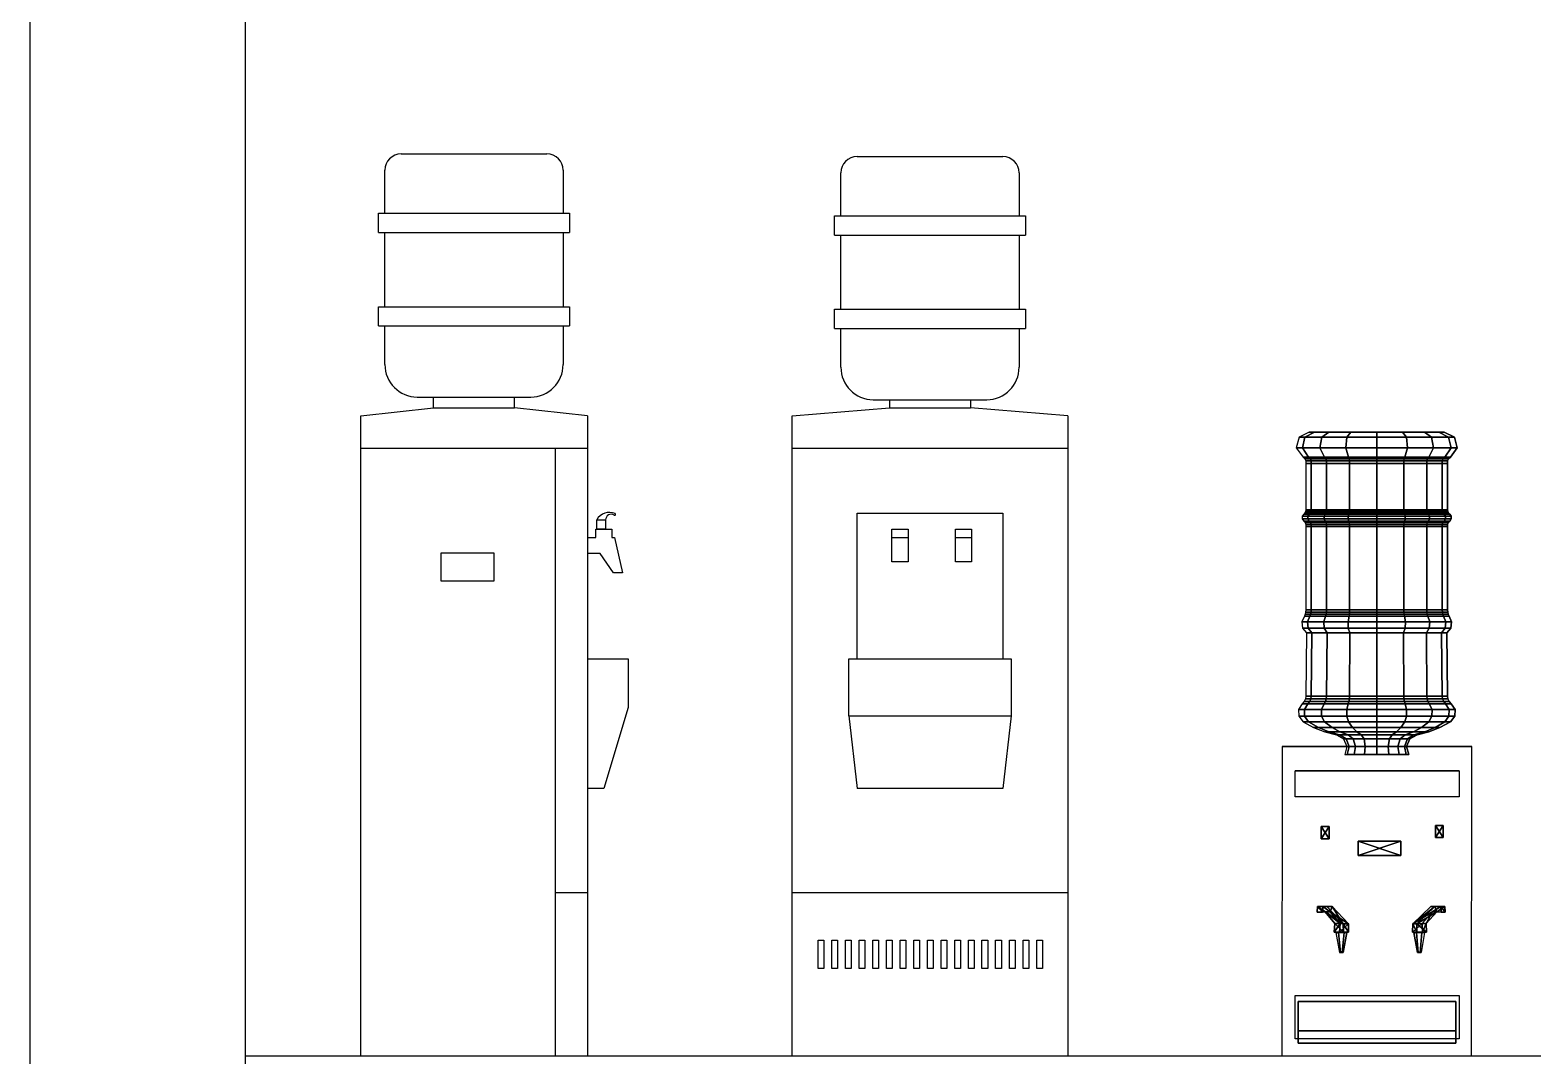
# Model space of a CAD drawing. Header units: inches. Extents: x 11.8 to 54.3, y 10.8 to 35.6.
# Drawn here: x 33.278 to 35.634, y 16.498 to 18.106 of the extents above; entities that cross this region are included whole.
import ezdxf

# ---------------------------------------------------------------- set-up
doc = ezdxf.new("R2010")
doc.units = ezdxf.units.IN
doc.header["$MEASUREMENT"] = 0
for name, color, linetype in [('02', 2, 'Continuous'), ('1', 1, 'Continuous'), ('kadrbm', 4, 'Continuous')]:
    doc.layers.add(name, color=color, linetype=linetype)

# ---------------------------------------------------------------- blocks, each defined once
blk = doc.blocks.new('kadrbm')
at = {"layer": 'kadrbm', "color": 4}
blk.add_lwpolyline([(0, 0), (0, 24.7972), (21, 24.7972), (21, 0), (0, 0)], close=True, dxfattribs=at)
blk.add_lwpolyline([(20.6631, 0.3257), (20.6631, 24.4603), (0.3369, 24.4603), (0.3369, 0.3257), (20.6631, 0.3257)], dxfattribs=at)

msp = doc.modelspace()

# ---------------------------------------------------------------- linework, layer by layer
at = {"layer": '02'}
for p, q in [((33.8598, 17.9122), (34.0884, 17.9122)), ((34.5744, 17.908), (34.803, 17.908)), ((33.8344, 17.8193), (33.8344, 17.8868)), ((34.1138, 17.8868), (34.1138, 17.8193)), ((34.549, 17.8151), (34.549, 17.8826)), ((34.8284, 17.8826), (34.8284, 17.8151)), ((33.8244, 17.8193), (33.8344, 17.8193)), ((33.8244, 17.7893), (33.8244, 17.8193)), ((33.8344, 17.8193), (34.1138, 17.8193)), ((34.1138, 17.8193), (34.1238, 17.8193)), ((34.1238, 17.8193), (34.1238, 17.7893)), ((34.539, 17.8151), (34.549, 17.8151)), ((34.539, 17.7851), (34.539, 17.8151)), ((34.549, 17.8151), (34.8284, 17.8151)), ((34.8284, 17.8151), (34.8384, 17.8151)), ((34.8384, 17.8151), (34.8384, 17.7851)), ((33.8244, 17.7893), (33.8344, 17.7893)), ((33.8344, 17.7893), (34.1138, 17.7893)), ((33.8344, 17.6728), (33.8344, 17.7893)), ((34.1138, 17.7893), (34.1238, 17.7893)), ((34.1138, 17.7893), (34.1138, 17.6728)), ((34.539, 17.7851), (34.549, 17.7851)), ((34.549, 17.7851), (34.8284, 17.7851)), ((34.549, 17.6687), (34.549, 17.7851)), ((34.8284, 17.7851), (34.8384, 17.7851)), ((34.8284, 17.7851), (34.8284, 17.6687)), ((33.8244, 17.6728), (33.8344, 17.6728)), ((33.8244, 17.6428), (33.8244, 17.6728)), ((33.8344, 17.6728), (34.1138, 17.6728)), ((34.1138, 17.6728), (34.1238, 17.6728)), ((34.1238, 17.6728), (34.1238, 17.6428)), ((34.539, 17.6687), (34.549, 17.6687)), ((34.539, 17.6387), (34.539, 17.6687)), ((34.549, 17.6687), (34.8284, 17.6687)), ((34.8284, 17.6687), (34.8384, 17.6687)), ((34.8384, 17.6687), (34.8384, 17.6387)), ((33.8244, 17.6428), (33.8344, 17.6428)), ((33.8344, 17.6428), (34.1138, 17.6428)), ((33.8344, 17.582), (33.8344, 17.6428)), ((34.1138, 17.6428), (34.1238, 17.6428)), ((34.1138, 17.6428), (34.1138, 17.582)), ((34.539, 17.6387), (34.549, 17.6387)), ((34.549, 17.6387), (34.8284, 17.6387)), ((34.549, 17.5778), (34.549, 17.6387)), ((34.8284, 17.6387), (34.8384, 17.6387)), ((34.8284, 17.6387), (34.8284, 17.5778)), ((33.8852, 17.5312), (34.063, 17.5312)), ((33.9108, 17.5143), (33.9108, 17.5312)), ((34.0378, 17.5143), (34.0378, 17.5312)), ((34.5998, 17.527), (34.7776, 17.527)), ((34.6252, 17.527), (34.6252, 17.5143)), ((34.7522, 17.527), (34.7522, 17.5143)), ((33.7965, 17.5016), (33.9108, 17.5143)), ((33.7965, 16.4983), (33.7965, 17.5016)), ((33.9108, 17.5143), (34.0378, 17.5143)), ((34.1521, 17.5016), (34.0378, 17.5143)), ((34.1521, 17.5016), (34.1521, 16.4983)), ((34.4728, 17.5016), (34.6252, 17.5143)), ((34.4728, 16.4983), (34.4728, 17.5016)), ((34.6252, 17.5143), (34.7522, 17.5143)), ((34.9046, 17.5016), (34.7522, 17.5143)), ((34.9046, 17.5016), (34.9046, 16.4983)), ((33.7965, 17.4508), (34.1521, 17.4508)), ((34.1013, 17.4508), (34.1013, 16.4983)), ((34.4728, 17.4508), (34.9046, 17.4508)), ((34.1664, 17.3238), (34.1664, 17.3387)), ((34.1664, 17.3387), (34.1801, 17.3387)), ((34.1801, 17.3387), (34.1801, 17.3238)), ((34.5744, 17.3492), (34.803, 17.3492)), ((34.5744, 17.1206), (34.5744, 17.3492)), ((34.803, 17.3492), (34.803, 17.1206)), ((34.1648, 17.3111), (34.1648, 17.3238)), ((34.1648, 17.3238), (34.1902, 17.3238)), ((34.1801, 17.3238), (34.1664, 17.3238)), ((34.1902, 17.3238), (34.1902, 17.3111)), ((34.6291, 17.3238), (34.6545, 17.3238)), ((34.6291, 17.273), (34.6291, 17.3238)), ((34.6545, 17.3238), (34.6545, 17.273)), ((34.7286, 17.3238), (34.754, 17.3238)), ((34.7286, 17.273), (34.7286, 17.3238)), ((34.754, 17.3238), (34.754, 17.273)), ((34.1521, 17.3111), (34.1648, 17.3111)), ((34.1902, 17.3111), (34.1945, 17.3111)), ((34.1945, 17.3111), (34.2068, 17.2557)), ((34.6291, 17.3111), (34.6545, 17.3111)), ((34.7286, 17.3111), (34.754, 17.3111)), ((33.9227, 17.2423), (33.9227, 17.2868)), ((33.9227, 17.2868), (34.0053, 17.2868)), ((34.0053, 17.2868), (34.0053, 17.2423)), ((34.1718, 17.2857), (34.1521, 17.2857)), ((34.1927, 17.2557), (34.1718, 17.2857)), ((34.6545, 17.273), (34.6291, 17.273)), ((34.754, 17.273), (34.7286, 17.273)), ((34.0053, 17.2423), (33.9227, 17.2423)), ((34.2068, 17.2557), (34.1927, 17.2557)), ((34.1521, 17.1206), (34.2156, 17.1206)), ((34.2156, 17.1206), (34.2156, 17.0444)), ((34.5617, 17.1206), (34.8157, 17.1206)), ((34.5617, 17.0317), (34.5617, 17.1206)), ((34.8157, 17.1206), (34.8157, 17.0317)), ((34.2156, 17.0444), (34.1775, 16.9174)), ((34.5617, 17.0317), (34.8157, 17.0317)), ((34.5617, 17.0317), (34.5744, 16.9174)), ((34.8157, 17.0317), (34.803, 16.9174)), ((34.1775, 16.9174), (34.1521, 16.9174)), ((34.803, 16.9174), (34.5744, 16.9174)), ((34.1013, 16.7547), (34.1521, 16.7547)), ((34.4728, 16.7547), (34.9046, 16.7547)), ((34.5133, 16.68), (34.5222, 16.68)), ((34.5133, 16.6354), (34.5133, 16.68)), ((34.5222, 16.68), (34.5222, 16.6354)), ((34.5347, 16.68), (34.5436, 16.68)), ((34.5347, 16.6354), (34.5347, 16.68)), ((34.5436, 16.68), (34.5436, 16.6354)), ((34.5561, 16.68), (34.565, 16.68)), ((34.5561, 16.6354), (34.5561, 16.68)), ((34.565, 16.68), (34.565, 16.6354)), ((34.5775, 16.68), (34.5864, 16.68)), ((34.5775, 16.6354), (34.5775, 16.68)), ((34.5864, 16.68), (34.5864, 16.6354)), ((34.5989, 16.68), (34.6078, 16.68)), ((34.5989, 16.6354), (34.5989, 16.68)), ((34.6078, 16.68), (34.6078, 16.6354)), ((34.6203, 16.68), (34.6293, 16.68)), ((34.6203, 16.6354), (34.6203, 16.68)), ((34.6293, 16.68), (34.6293, 16.6354)), ((34.6417, 16.68), (34.6507, 16.68)), ((34.6417, 16.6354), (34.6417, 16.68)), ((34.6507, 16.68), (34.6507, 16.6354)), ((34.6632, 16.68), (34.6721, 16.68)), ((34.6632, 16.6354), (34.6632, 16.68)), ((34.6721, 16.68), (34.6721, 16.6354)), ((34.6846, 16.68), (34.6935, 16.68)), ((34.6846, 16.6354), (34.6846, 16.68)), ((34.6935, 16.68), (34.6935, 16.6354)), ((34.706, 16.68), (34.7149, 16.68)), ((34.706, 16.6354), (34.706, 16.68)), ((34.7149, 16.68), (34.7149, 16.6354)), ((34.7274, 16.68), (34.7363, 16.68)), ((34.7274, 16.6354), (34.7274, 16.68)), ((34.7363, 16.68), (34.7363, 16.6354)), ((34.7488, 16.68), (34.7577, 16.68)), ((34.7488, 16.6354), (34.7488, 16.68)), ((34.7577, 16.68), (34.7577, 16.6354)), ((34.7702, 16.68), (34.7792, 16.68)), ((34.7702, 16.6354), (34.7702, 16.68)), ((34.7792, 16.68), (34.7792, 16.6354)), ((34.7916, 16.68), (34.8006, 16.68)), ((34.7916, 16.6354), (34.7916, 16.68)), ((34.8006, 16.68), (34.8006, 16.6354)), ((34.8131, 16.68), (34.822, 16.68)), ((34.8131, 16.6354), (34.8131, 16.68)), ((34.822, 16.68), (34.822, 16.6354)), ((34.8345, 16.68), (34.8434, 16.68)), ((34.8345, 16.6354), (34.8345, 16.68)), ((34.8434, 16.68), (34.8434, 16.6354)), ((34.8559, 16.68), (34.8648, 16.68)), ((34.8559, 16.6354), (34.8559, 16.68)), ((34.8648, 16.68), (34.8648, 16.6354)), ((34.5222, 16.6354), (34.5133, 16.6354)), ((34.5436, 16.6354), (34.5347, 16.6354)), ((34.565, 16.6354), (34.5561, 16.6354)), ((34.5864, 16.6354), (34.5775, 16.6354)), ((34.6078, 16.6354), (34.5989, 16.6354)), ((34.6293, 16.6354), (34.6203, 16.6354)), ((34.6507, 16.6354), (34.6417, 16.6354)), ((34.6721, 16.6354), (34.6632, 16.6354)), ((34.6935, 16.6354), (34.6846, 16.6354)), ((34.7149, 16.6354), (34.706, 16.6354)), ((34.7363, 16.6354), (34.7274, 16.6354)), ((34.7577, 16.6354), (34.7488, 16.6354)), ((34.7792, 16.6354), (34.7702, 16.6354)), ((34.8006, 16.6354), (34.7916, 16.6354)), ((34.822, 16.6354), (34.8131, 16.6354)), ((34.8434, 16.6354), (34.8345, 16.6354)), ((34.8648, 16.6354), (34.8559, 16.6354)), ((33.7965, 16.4983), (34.1521, 16.4983)), ((34.4728, 16.4983), (34.9046, 16.4983))]:
    msp.add_line(p, q, dxfattribs=at)
for centre, radius, start, end in [((33.8598, 17.8868), 0.0254, 90, 180), ((34.0884, 17.8868), 0.0254, 0, 90), ((34.5744, 17.8826), 0.0254, 90, 180), ((34.803, 17.8826), 0.0254, 0, 90), ((33.8852, 17.582), 0.0508, 180, 270), ((34.063, 17.582), 0.0508, 270, 0), ((34.5998, 17.5778), 0.0508, 180, 270), ((34.7776, 17.5778), 0.0508, 270, 0), ((34.1864, 17.3274), 0.0229, 67.354, 150.5691), ((34.1892, 17.3383), 0.00903, 58.7893, 177.5092), ((34.1945, 17.3473), 0.00143, 242.513, 72.8406)]:
    msp.add_arc(centre, radius, start, end, dxfattribs=at)
for points, invisible_edges in [([(35.2408, 16.9834, 0.2387), (35.2402, 16.4983, 0.2386), (35.5374, 16.4983, 0.2386)], 12), ([(35.2408, 16.9834, 0.2387), (35.5378, 16.9834, 0.2387), (35.5378, 16.9834, -0.1513)], 12), ([(35.2408, 16.9834, 0.2387), (35.5378, 16.9834, -0.1513), (35.2408, 16.9834, -0.1513)], 1), ([(35.2408, 16.9834, -0.1513), (35.5378, 16.9834, -0.1513), (35.5178, 16.9452, -0.1513)], 14), ([(35.2408, 16.9834, -0.1513), (35.5178, 16.9452, -0.1513), (35.2608, 16.9452, -0.1513)], 13), ([(35.5374, 16.4983, 0.2386), (35.5378, 16.9834, 0.2387), (35.2408, 16.9834, 0.2387)], 12), ([(35.5178, 16.9452, -0.1513), (35.2608, 16.9043, -0.1103), (35.2608, 16.9452, -0.1513)], 1), ([(35.2608, 16.9043, -0.1103), (35.5178, 16.9452, -0.1513), (35.5178, 16.9043, -0.1103)], 1), ([(35.2658, 16.5838, -0.1213), (35.2658, 16.5378, -0.1761), (35.2608, 16.593, -0.1103)], 14), ([(35.2608, 16.525, -0.1915), (35.2608, 16.593, -0.1103), (35.2658, 16.5378, -0.1761)], 14), ([(35.5128, 16.5838, -0.1213), (35.2658, 16.5838, -0.1213), (35.2608, 16.593, -0.1103)], 14), ([(35.5128, 16.5838, -0.1213), (35.2608, 16.593, -0.1103), (35.5178, 16.593, -0.1103)], 13), ([(35.2658, 16.5838, -0.1213), (35.2658, 16.5184, -0.1213), (35.2658, 16.5184, -0.1761)], 12), ([(35.2658, 16.5184, -0.1761), (35.2658, 16.5378, -0.1761), (35.2658, 16.5838, -0.1213)], 12), ([(35.2658, 16.5838, -0.1213), (35.5128, 16.5184, -0.1213), (35.2658, 16.5184, -0.1213)], 1), ([(35.5128, 16.5184, -0.1213), (35.2658, 16.5838, -0.1213), (35.5128, 16.5838, -0.1213)], 1), ([(35.5128, 16.5378, -0.1761), (35.5128, 16.5838, -0.1213), (35.5178, 16.593, -0.1103)], 14), ([(35.5128, 16.5378, -0.1761), (35.5178, 16.593, -0.1103), (35.5178, 16.525, -0.1915)], 13), ([(35.5128, 16.5378, -0.1761), (35.5128, 16.5184, -0.1213), (35.5128, 16.5838, -0.1213)], 1), ([(35.2608, 16.525, -0.1915), (35.2658, 16.5378, -0.1761), (35.5128, 16.5378, -0.1761)], 13), ([(35.5178, 16.525, -0.1915), (35.2608, 16.525, -0.1915), (35.5128, 16.5378, -0.1761)], 14), ([(35.2658, 16.5378, -0.1761), (35.5128, 16.5184, -0.1761), (35.5128, 16.5378, -0.1761)], 1), ([(35.2658, 16.5378, -0.1761), (35.2658, 16.5184, -0.1761), (35.5128, 16.5184, -0.1761)], 12), ([(35.5128, 16.5184, -0.1213), (35.5128, 16.5378, -0.1761), (35.5128, 16.5184, -0.1761)], 1), ([(35.2658, 16.5184, -0.1761), (35.5128, 16.5184, -0.1213), (35.5128, 16.5184, -0.1761)], 1), ([(35.2658, 16.5184, -0.1213), (35.5128, 16.5184, -0.1213), (35.2658, 16.5184, -0.1761)], 2)]:
    msp.add_3dface(points, dxfattribs=dict(at, invisible_edges=invisible_edges))
at = {"layer": '1'}
msp.add_line((33.6152, 16.4983), (53.9414, 16.4983), dxfattribs=at)

# ---------------------------------------------------------------- block references
at = {"layer": 'kadrbm'}
msp.add_blockref('kadrbm', (33.2783, 10.8267), dxfattribs=at)

# ---------------------------------------------------------------- meshes
at = {"layer": '1'}
mesh = msp.add_polyface(dxfattribs=at)
corners = [(35.3141, 16.8387, -0.1178), (35.3141, 16.8387, -0.0978), (35.3141, 16.858, -0.1178), (35.3141, 16.858, -0.0978), (35.3018, 16.8387, -0.1178), (35.3018, 16.8387, -0.0978), (35.3018, 16.858, -0.0978), (35.3018, 16.858, -0.1178)]
mesh.append_faces([[corners[k] for k in face] for face in [(2, 1, 0, 0), (2, 4, 7, 7)]], dxfattribs={"vtx0": -1})
mesh.append_faces([[corners[k] for k in face] for face in [(7, 6, 2, 2)]], dxfattribs={"vtx1": -1})
mesh.append_faces([[corners[k] for k in face] for face in [(2, 3, 1, 1), (1, 5, 4, 4), (4, 0, 1, 1), (4, 5, 6, 6), (6, 7, 4, 4), (6, 3, 2, 2), (2, 0, 4, 4), (1, 3, 6, 6), (6, 5, 1, 1)]], dxfattribs={"vtx2": -1, "vtx3": -1})
mesh = msp.add_polyface(dxfattribs=at)
corners = [(35.4931, 16.8405, -0.0978), (35.4931, 16.8598, -0.0978), (35.4931, 16.8598, -0.1178), (35.4931, 16.8405, -0.1178), (35.4808, 16.8405, -0.1178), (35.4808, 16.8405, -0.0978), (35.4808, 16.8598, -0.1178), (35.4808, 16.8598, -0.0978)]
mesh.append_faces([[corners[k] for k in face] for face in [(4, 7, 6, 6)]], dxfattribs={"vtx0": -1})
mesh.append_faces([[corners[k] for k in face] for face in [(3, 0, 4, 4), (5, 0, 7, 7)]], dxfattribs={"vtx1": -1})
mesh.append_faces([[corners[k] for k in face] for face in [(2, 1, 0, 0), (0, 3, 2, 2), (0, 5, 4, 4), (4, 5, 7, 7), (7, 1, 2, 2), (2, 6, 7, 7), (2, 3, 4, 4), (4, 6, 2, 2), (0, 1, 7, 7)]], dxfattribs={"vtx2": -1, "vtx3": -1})
mesh = msp.add_polyface(dxfattribs=at)
corners = [(35.4264, 16.8124, -0.0936), (35.4264, 16.8352, -0.0936), (35.4264, 16.8352, -0.1136), (35.4264, 16.8124, -0.1136), (35.3597, 16.8124, -0.1136), (35.3597, 16.8124, -0.0936), (35.3597, 16.8352, -0.1136), (35.3597, 16.8352, -0.0936)]
mesh.append_faces([[corners[k] for k in face] for face in [(4, 7, 6, 6)]], dxfattribs={"vtx0": -1})
mesh.append_faces([[corners[k] for k in face] for face in [(3, 0, 4, 4), (5, 0, 7, 7)]], dxfattribs={"vtx1": -1})
mesh.append_faces([[corners[k] for k in face] for face in [(2, 1, 0, 0), (0, 3, 2, 2), (0, 5, 4, 4), (4, 5, 7, 7), (7, 1, 2, 2), (2, 6, 7, 7), (2, 3, 4, 4), (4, 6, 2, 2), (0, 1, 7, 7)]], dxfattribs={"vtx2": -1, "vtx3": -1})
mesh = msp.add_polyface(dxfattribs=at)
corners = [(35.3306, 16.6922, -0.1244), (35.3223, 16.6922, -0.1126), (35.3448, 16.6922, -0.1145), (35.3365, 16.6922, -0.1027), (35.3313, 16.7062, -0.124), (35.323, 16.7062, -0.1121), (35.3078, 16.7243, -0.1227), (35.3161, 16.7243, -0.1346), (35.3039, 16.7235, -0.1431), (35.2956, 16.7235, -0.1313), (35.3043, 16.7328, -0.1429), (35.296, 16.7328, -0.131), (35.3188, 16.7324, -0.1327), (35.3105, 16.7324, -0.1209), (35.3362, 16.7054, -0.1029), (35.3444, 16.7054, -0.1148)]
mesh.append_faces([[corners[k] for k in face] for face in [(2, 1, 0, 0), (8, 11, 10, 10)]], dxfattribs={"vtx0": -1})
mesh.append_faces([[corners[k] for k in face] for face in [(6, 14, 11, 11)]], dxfattribs={"vtx0": -1, "vtx1": -1, "vtx2": -1, "vtx3": -1})
mesh.append_faces([[corners[k] for k in face] for face in [(7, 12, 15, 15), (7, 10, 12, 12), (5, 3, 14, 14)]], dxfattribs={"vtx0": -1, "vtx2": -1, "vtx3": -1})
mesh.append_faces([[corners[k] for k in face] for face in [(7, 6, 8, 8), (15, 14, 2, 2)]], dxfattribs={"vtx1": -1})
mesh.append_faces([[corners[k] for k in face] for face in [(0, 4, 15, 15), (4, 7, 15, 15), (6, 5, 14, 14)]], dxfattribs={"vtx1": -1, "vtx2": -1, "vtx3": -1})
mesh.append_faces([[corners[k] for k in face] for face in [(2, 3, 1, 1), (1, 5, 4, 4), (4, 0, 1, 1), (4, 5, 6, 6), (6, 7, 4, 4), (6, 9, 8, 8), (8, 9, 11, 11), (11, 13, 12, 12), (12, 10, 11, 11), (12, 13, 14, 14), (14, 15, 12, 12), (14, 3, 2, 2), (15, 2, 0, 0), (7, 8, 10, 10), (11, 9, 6, 6), (14, 13, 11, 11), (5, 1, 3, 3)]], dxfattribs={"vtx2": -1, "vtx3": -1})
mesh = msp.add_polyface(dxfattribs=at)
corners = [(35.467, 16.6922, -0.1116), (35.4605, 16.6922, -0.1245), (35.4515, 16.6922, -0.1039), (35.4451, 16.6922, -0.1168), (35.4663, 16.7062, -0.1112), (35.4598, 16.7062, -0.1242), (35.4763, 16.7243, -0.1324), (35.4828, 16.7243, -0.1195), (35.4961, 16.7235, -0.1261), (35.4896, 16.7235, -0.1391), (35.4957, 16.7328, -0.126), (35.4893, 16.7328, -0.1389), (35.4799, 16.7324, -0.1181), (35.4735, 16.7324, -0.131), (35.4454, 16.7054, -0.117), (35.4519, 16.7054, -0.104)]
mesh.append_faces([[corners[k] for k in face] for face in [(2, 1, 0, 0), (8, 11, 10, 10)]], dxfattribs={"vtx0": -1})
mesh.append_faces([[corners[k] for k in face] for face in [(6, 14, 11, 11)]], dxfattribs={"vtx0": -1, "vtx1": -1, "vtx2": -1, "vtx3": -1})
mesh.append_faces([[corners[k] for k in face] for face in [(7, 12, 15, 15), (7, 10, 12, 12), (5, 3, 14, 14)]], dxfattribs={"vtx0": -1, "vtx2": -1, "vtx3": -1})
mesh.append_faces([[corners[k] for k in face] for face in [(7, 6, 8, 8), (15, 14, 2, 2)]], dxfattribs={"vtx1": -1})
mesh.append_faces([[corners[k] for k in face] for face in [(0, 4, 15, 15), (4, 7, 15, 15), (6, 5, 14, 14)]], dxfattribs={"vtx1": -1, "vtx2": -1, "vtx3": -1})
mesh.append_faces([[corners[k] for k in face] for face in [(2, 3, 1, 1), (1, 5, 4, 4), (4, 0, 1, 1), (4, 5, 6, 6), (6, 7, 4, 4), (6, 9, 8, 8), (8, 9, 11, 11), (11, 13, 12, 12), (12, 10, 11, 11), (12, 13, 14, 14), (14, 15, 12, 12), (14, 3, 2, 2), (15, 2, 0, 0), (7, 8, 10, 10), (11, 9, 6, 6), (14, 13, 11, 11), (5, 1, 3, 3)]], dxfattribs={"vtx2": -1, "vtx3": -1})
mesh = msp.add_polymesh((9, 9), dxfattribs=at)
for k, corner in enumerate([(35.3888, 17.4761, 0.0677), (35.2831, 17.4761, 0.0677), (35.267, 17.4685, 0.0677), (35.2627, 17.4513, 0.0677), (35.2733, 17.437, 0.0677), (35.2762, 17.4345, 0.0677), (35.2777, 17.431, 0.0677), (35.2776, 17.4272, 0.0677), (35.2776, 17.3542, 0.0677), (35.3888, 17.4761, 0.0677), (35.2911, 17.4761, 0.0273), (35.2763, 17.4685, 0.0211), (35.2723, 17.4513, 0.0195), (35.2821, 17.437, 0.0235), (35.2848, 17.4345, 0.0246), (35.2862, 17.431, 0.0252), (35.2861, 17.4272, 0.0252), (35.2861, 17.3542, 0.0252), (35.3888, 17.4761, 0.0677), (35.314, 17.4761, -0.007), (35.3027, 17.4685, -0.0184), (35.2996, 17.4513, -0.0214), (35.3071, 17.437, -0.0139), (35.3092, 17.4345, -0.0119), (35.3103, 17.431, -0.0108), (35.3102, 17.4272, -0.0109), (35.3102, 17.3542, -0.0109), (35.3888, 17.4761, 0.0677), (35.3483, 17.4761, -0.0299), (35.3422, 17.4685, -0.0448), (35.3405, 17.4513, -0.0488), (35.3446, 17.437, -0.039), (35.3457, 17.4345, -0.0363), (35.3463, 17.431, -0.0349), (35.3462, 17.4272, -0.0349), (35.3462, 17.3542, -0.0349), (35.3888, 17.4761, 0.0677), (35.3888, 17.4761, -0.038), (35.3888, 17.4685, -0.054), (35.3888, 17.4513, -0.0584), (35.3888, 17.437, -0.0478), (35.3888, 17.4345, -0.0449), (35.3888, 17.431, -0.0433), (35.3888, 17.4272, -0.0434), (35.3888, 17.3542, -0.0434), (35.3888, 17.4761, 0.0677), (35.4292, 17.4761, -0.0299), (35.4354, 17.4685, -0.0448), (35.437, 17.4513, -0.0488), (35.433, 17.437, -0.039), (35.4319, 17.4345, -0.0363), (35.4313, 17.431, -0.0349), (35.4313, 17.4272, -0.0349), (35.4313, 17.3542, -0.0349), (35.3888, 17.4761, 0.0677), (35.4635, 17.4761, -0.007), (35.4749, 17.4685, -0.0184), (35.4779, 17.4513, -0.0214), (35.4704, 17.437, -0.0139), (35.4684, 17.4345, -0.0119), (35.4673, 17.431, -0.0108), (35.4674, 17.4272, -0.0109), (35.4674, 17.3542, -0.0109), (35.3888, 17.4761, 0.0677), (35.4864, 17.4761, 0.0273), (35.5013, 17.4685, 0.0211), (35.5053, 17.4513, 0.0195), (35.4955, 17.437, 0.0235), (35.4928, 17.4345, 0.0246), (35.4914, 17.431, 0.0252), (35.4914, 17.4272, 0.0252), (35.4914, 17.3542, 0.0252), (35.3888, 17.4761, 0.0677), (35.4945, 17.4761, 0.0677), (35.5106, 17.4685, 0.0677), (35.5149, 17.4513, 0.0677), (35.5043, 17.437, 0.0677), (35.5014, 17.4345, 0.0677), (35.4998, 17.431, 0.0677), (35.4999, 17.4272, 0.0677), (35.4999, 17.3542, 0.0677)]):
    mesh.set_mesh_vertex(divmod(k, 9), corner)
mesh = msp.add_polymesh((8, 9), dxfattribs=at)
for k, corner in enumerate([(35.3888, 17.4761, 0.0677), (35.4945, 17.4761, 0.0677), (35.5106, 17.4685, 0.0677), (35.5149, 17.4513, 0.0677), (35.5043, 17.437, 0.0677), (35.5014, 17.4345, 0.0677), (35.4998, 17.431, 0.0677), (35.4999, 17.4272, 0.0677), (35.4999, 17.3542, 0.0677), (35.3888, 17.4761, 0.0677), (35.4864, 17.4761, 0.1082), (35.5013, 17.4685, 0.1143), (35.5053, 17.4513, 0.116), (35.4955, 17.437, 0.1119), (35.4928, 17.4345, 0.1108), (35.4914, 17.431, 0.1102), (35.4914, 17.4272, 0.1103), (35.4914, 17.3542, 0.1103), (35.3888, 17.4761, 0.0677), (35.4635, 17.4761, 0.1425), (35.4749, 17.4685, 0.1538), (35.4779, 17.4513, 0.1569), (35.4704, 17.437, 0.1494), (35.4684, 17.4345, 0.1473), (35.4673, 17.431, 0.1462), (35.4674, 17.4272, 0.1463), (35.4674, 17.3542, 0.1463), (35.3888, 17.4761, 0.0677), (35.4292, 17.4761, 0.1654), (35.4354, 17.4685, 0.1802), (35.437, 17.4513, 0.1842), (35.433, 17.437, 0.1744), (35.4319, 17.4345, 0.1718), (35.4313, 17.431, 0.1703), (35.4313, 17.4272, 0.1704), (35.4313, 17.3542, 0.1704), (35.3888, 17.4761, 0.0677), (35.3888, 17.4761, 0.1734), (35.3888, 17.4685, 0.1895), (35.3888, 17.4513, 0.1938), (35.3888, 17.437, 0.1832), (35.3888, 17.4345, 0.1803), (35.3888, 17.431, 0.1788), (35.3888, 17.4272, 0.1789), (35.3888, 17.3542, 0.1789), (35.3888, 17.4761, 0.0677), (35.3483, 17.4761, 0.1654), (35.3422, 17.4685, 0.1802), (35.3405, 17.4513, 0.1842), (35.3446, 17.437, 0.1744), (35.3457, 17.4345, 0.1718), (35.3463, 17.431, 0.1703), (35.3462, 17.4272, 0.1704), (35.3462, 17.3542, 0.1704), (35.3888, 17.4761, 0.0677), (35.314, 17.4761, 0.1425), (35.3027, 17.4685, 0.1538), (35.2996, 17.4513, 0.1569), (35.3071, 17.437, 0.1494), (35.3092, 17.4345, 0.1473), (35.3103, 17.431, 0.1462), (35.3102, 17.4272, 0.1463), (35.3102, 17.3542, 0.1463), (35.3888, 17.4761, 0.0677), (35.2911, 17.4761, 0.1082), (35.2763, 17.4685, 0.1143), (35.2723, 17.4513, 0.116), (35.2821, 17.437, 0.1119), (35.2848, 17.4345, 0.1108), (35.2862, 17.431, 0.1102), (35.2861, 17.4272, 0.1103), (35.2861, 17.3542, 0.1103)]):
    mesh.set_mesh_vertex(divmod(k, 9), corner)
mesh = msp.add_polymesh((9, 9), dxfattribs=at)
for k, corner in enumerate([(35.2776, 17.3542, 0.0677), (35.2773, 17.3518, 0.0677), (35.2761, 17.3495, 0.0677), (35.2744, 17.3477, 0.0677), (35.272, 17.3443, 0.0677), (35.272, 17.3402, 0.0677), (35.2744, 17.3368, 0.0677), (35.2766, 17.3344, 0.0677), (35.2777, 17.3314, 0.0677), (35.2861, 17.3542, 0.0252), (35.2857, 17.3518, 0.025), (35.2847, 17.3495, 0.0246), (35.2831, 17.3477, 0.0239), (35.2809, 17.3443, 0.023), (35.2809, 17.3402, 0.023), (35.2831, 17.3368, 0.0239), (35.2851, 17.3344, 0.0248), (35.2862, 17.3314, 0.0252), (35.3102, 17.3542, -0.0109), (35.3099, 17.3518, -0.0111), (35.3091, 17.3495, -0.0119), (35.3079, 17.3477, -0.0132), (35.3062, 17.3443, -0.0149), (35.3062, 17.3402, -0.0149), (35.3079, 17.3368, -0.0132), (35.3094, 17.3344, -0.0116), (35.3102, 17.3314, -0.0108), (35.3462, 17.3542, -0.0349), (35.3461, 17.3518, -0.0353), (35.3457, 17.3495, -0.0363), (35.345, 17.3477, -0.038), (35.3441, 17.3443, -0.0402), (35.3441, 17.3402, -0.0402), (35.345, 17.3368, -0.038), (35.3458, 17.3344, -0.0359), (35.3463, 17.3314, -0.0349), (35.3888, 17.3542, -0.0434), (35.3888, 17.3518, -0.0438), (35.3888, 17.3495, -0.0449), (35.3888, 17.3477, -0.0467), (35.3888, 17.3443, -0.0491), (35.3888, 17.3402, -0.0491), (35.3888, 17.3368, -0.0467), (35.3888, 17.3344, -0.0445), (35.3888, 17.3314, -0.0433), (35.4313, 17.3542, -0.0349), (35.4315, 17.3518, -0.0353), (35.4319, 17.3495, -0.0363), (35.4326, 17.3477, -0.038), (35.4335, 17.3443, -0.0402), (35.4335, 17.3402, -0.0402), (35.4326, 17.3368, -0.038), (35.4317, 17.3344, -0.0359), (35.4313, 17.3314, -0.0349), (35.4674, 17.3542, -0.0109), (35.4676, 17.3518, -0.0111), (35.4684, 17.3495, -0.0119), (35.4697, 17.3477, -0.0132), (35.4714, 17.3443, -0.0149), (35.4714, 17.3402, -0.0149), (35.4697, 17.3368, -0.0132), (35.4681, 17.3344, -0.0116), (35.4673, 17.3314, -0.0108), (35.4914, 17.3542, 0.0252), (35.4918, 17.3518, 0.025), (35.4928, 17.3495, 0.0246), (35.4945, 17.3477, 0.0239), (35.4967, 17.3443, 0.023), (35.4967, 17.3402, 0.023), (35.4945, 17.3368, 0.0239), (35.4924, 17.3344, 0.0248), (35.4914, 17.3314, 0.0252), (35.4999, 17.3542, 0.0677), (35.5003, 17.3518, 0.0677), (35.5014, 17.3495, 0.0677), (35.5032, 17.3477, 0.0677), (35.5056, 17.3443, 0.0677), (35.5056, 17.3402, 0.0677), (35.5032, 17.3368, 0.0677), (35.501, 17.3344, 0.0677), (35.4998, 17.3314, 0.0677)]):
    mesh.set_mesh_vertex(divmod(k, 9), corner)
mesh = msp.add_polymesh((8, 9), dxfattribs=at)
for k, corner in enumerate([(35.4999, 17.3542, 0.0677), (35.5003, 17.3518, 0.0677), (35.5014, 17.3495, 0.0677), (35.5032, 17.3477, 0.0677), (35.5056, 17.3443, 0.0677), (35.5056, 17.3402, 0.0677), (35.5032, 17.3368, 0.0677), (35.501, 17.3344, 0.0677), (35.4998, 17.3314, 0.0677), (35.4914, 17.3542, 0.1103), (35.4918, 17.3518, 0.1104), (35.4928, 17.3495, 0.1108), (35.4945, 17.3477, 0.1115), (35.4967, 17.3443, 0.1124), (35.4967, 17.3402, 0.1124), (35.4945, 17.3368, 0.1115), (35.4924, 17.3344, 0.1107), (35.4914, 17.3314, 0.1102), (35.4674, 17.3542, 0.1463), (35.4676, 17.3518, 0.1466), (35.4684, 17.3495, 0.1474), (35.4697, 17.3477, 0.1486), (35.4714, 17.3443, 0.1503), (35.4714, 17.3402, 0.1503), (35.4697, 17.3368, 0.1486), (35.4681, 17.3344, 0.1471), (35.4673, 17.3314, 0.1463), (35.4313, 17.3542, 0.1704), (35.4315, 17.3518, 0.1708), (35.4319, 17.3495, 0.1718), (35.4326, 17.3477, 0.1734), (35.4335, 17.3443, 0.1756), (35.4335, 17.3402, 0.1756), (35.4326, 17.3368, 0.1734), (35.4317, 17.3344, 0.1714), (35.4313, 17.3314, 0.1703), (35.3888, 17.3542, 0.1789), (35.3888, 17.3518, 0.1792), (35.3888, 17.3495, 0.1804), (35.3888, 17.3477, 0.1821), (35.3888, 17.3443, 0.1845), (35.3888, 17.3402, 0.1845), (35.3888, 17.3368, 0.1821), (35.3888, 17.3344, 0.1799), (35.3888, 17.3314, 0.1788), (35.3462, 17.3542, 0.1704), (35.3461, 17.3518, 0.1708), (35.3457, 17.3495, 0.1718), (35.345, 17.3477, 0.1734), (35.3441, 17.3443, 0.1756), (35.3441, 17.3402, 0.1756), (35.345, 17.3368, 0.1734), (35.3458, 17.3344, 0.1714), (35.3463, 17.3314, 0.1703), (35.3102, 17.3542, 0.1463), (35.3099, 17.3518, 0.1466), (35.3091, 17.3495, 0.1474), (35.3079, 17.3477, 0.1486), (35.3062, 17.3443, 0.1503), (35.3062, 17.3402, 0.1503), (35.3079, 17.3368, 0.1486), (35.3094, 17.3344, 0.1471), (35.3102, 17.3314, 0.1463), (35.2861, 17.3542, 0.1103), (35.2857, 17.3518, 0.1104), (35.2847, 17.3495, 0.1108), (35.2831, 17.3477, 0.1115), (35.2809, 17.3443, 0.1124), (35.2809, 17.3402, 0.1124), (35.2831, 17.3368, 0.1115), (35.2851, 17.3344, 0.1107), (35.2862, 17.3314, 0.1102)]):
    mesh.set_mesh_vertex(divmod(k, 9), corner)
mesh = msp.add_polymesh((9, 9), dxfattribs=at)
for k, corner in enumerate([(35.2777, 17.3314, 0.0677), (35.2776, 17.3281, 0.0677), (35.2776, 17.1975, 0.0677), (35.2774, 17.1941, 0.0677), (35.2767, 17.1908, 0.0677), (35.2755, 17.1877, 0.0677), (35.2714, 17.1788, 0.0677), (35.2726, 17.1691, 0.0677), (35.2787, 17.1616, 0.0677), (35.2862, 17.3314, 0.0252), (35.2861, 17.3281, 0.0252), (35.2861, 17.1975, 0.0252), (35.2859, 17.1941, 0.0251), (35.2852, 17.1908, 0.0248), (35.2841, 17.1877, 0.0244), (35.2803, 17.1788, 0.0228), (35.2814, 17.1691, 0.0233), (35.2871, 17.1616, 0.0256), (35.3102, 17.3314, -0.0108), (35.3102, 17.3281, -0.0109), (35.3102, 17.1975, -0.0109), (35.31, 17.1941, -0.011), (35.3095, 17.1908, -0.0115), (35.3087, 17.1877, -0.0124), (35.3057, 17.1788, -0.0153), (35.3066, 17.1691, -0.0144), (35.311, 17.1616, -0.0101), (35.3463, 17.3314, -0.0349), (35.3462, 17.3281, -0.0349), (35.3462, 17.1975, -0.0349), (35.3462, 17.1941, -0.0352), (35.3459, 17.1908, -0.0358), (35.3454, 17.1877, -0.037), (35.3438, 17.1788, -0.0408), (35.3443, 17.1691, -0.0396), (35.3467, 17.1616, -0.0339), (35.3888, 17.3314, -0.0433), (35.3888, 17.3281, -0.0434), (35.3888, 17.1975, -0.0434), (35.3888, 17.1941, -0.0437), (35.3888, 17.1908, -0.0444), (35.3888, 17.1877, -0.0456), (35.3888, 17.1788, -0.0497), (35.3888, 17.1691, -0.0485), (35.3888, 17.1616, -0.0423), (35.4313, 17.3314, -0.0349), (35.4313, 17.3281, -0.0349), (35.4313, 17.1975, -0.0349), (35.4314, 17.1941, -0.0352), (35.4317, 17.1908, -0.0358), (35.4321, 17.1877, -0.037), (35.4337, 17.1788, -0.0408), (35.4332, 17.1691, -0.0396), (35.4309, 17.1616, -0.0339), (35.4673, 17.3314, -0.0108), (35.4674, 17.3281, -0.0109), (35.4674, 17.1975, -0.0109), (35.4675, 17.1941, -0.011), (35.4681, 17.1908, -0.0115), (35.4689, 17.1877, -0.0124), (35.4718, 17.1788, -0.0153), (35.471, 17.1691, -0.0144), (35.4666, 17.1616, -0.0101), (35.4914, 17.3314, 0.0252), (35.4914, 17.3281, 0.0252), (35.4914, 17.1975, 0.0252), (35.4917, 17.1941, 0.0251), (35.4924, 17.1908, 0.0248), (35.4935, 17.1877, 0.0244), (35.4973, 17.1788, 0.0228), (35.4961, 17.1691, 0.0233), (35.4904, 17.1616, 0.0256), (35.4998, 17.3314, 0.0677), (35.4999, 17.3281, 0.0677), (35.4999, 17.1975, 0.0677), (35.5002, 17.1941, 0.0677), (35.5009, 17.1908, 0.0677), (35.5021, 17.1877, 0.0677), (35.5062, 17.1788, 0.0677), (35.505, 17.1691, 0.0677), (35.4988, 17.1616, 0.0677)]):
    mesh.set_mesh_vertex(divmod(k, 9), corner)
mesh = msp.add_polymesh((8, 9), dxfattribs=at)
for k, corner in enumerate([(35.4998, 17.3314, 0.0677), (35.4999, 17.3281, 0.0677), (35.4999, 17.1975, 0.0677), (35.5002, 17.1941, 0.0677), (35.5009, 17.1908, 0.0677), (35.5021, 17.1877, 0.0677), (35.5062, 17.1788, 0.0677), (35.505, 17.1691, 0.0677), (35.4988, 17.1616, 0.0677), (35.4914, 17.3314, 0.1102), (35.4914, 17.3281, 0.1103), (35.4914, 17.1975, 0.1103), (35.4917, 17.1941, 0.1103), (35.4924, 17.1908, 0.1106), (35.4935, 17.1877, 0.1111), (35.4973, 17.1788, 0.1127), (35.4961, 17.1691, 0.1122), (35.4904, 17.1616, 0.1098), (35.4673, 17.3314, 0.1463), (35.4674, 17.3281, 0.1463), (35.4674, 17.1975, 0.1463), (35.4675, 17.1941, 0.1465), (35.4681, 17.1908, 0.147), (35.4689, 17.1877, 0.1478), (35.4718, 17.1788, 0.1508), (35.471, 17.1691, 0.1499), (35.4666, 17.1616, 0.1455), (35.4313, 17.3314, 0.1703), (35.4313, 17.3281, 0.1704), (35.4313, 17.1975, 0.1704), (35.4314, 17.1941, 0.1706), (35.4317, 17.1908, 0.1713), (35.4321, 17.1877, 0.1724), (35.4337, 17.1788, 0.1762), (35.4332, 17.1691, 0.1751), (35.4309, 17.1616, 0.1694), (35.3888, 17.3314, 0.1788), (35.3888, 17.3281, 0.1789), (35.3888, 17.1975, 0.1789), (35.3888, 17.1941, 0.1791), (35.3888, 17.1908, 0.1798), (35.3888, 17.1877, 0.181), (35.3888, 17.1788, 0.1851), (35.3888, 17.1691, 0.1839), (35.3888, 17.1616, 0.1778), (35.3463, 17.3314, 0.1703), (35.3462, 17.3281, 0.1704), (35.3462, 17.1975, 0.1704), (35.3462, 17.1941, 0.1706), (35.3459, 17.1908, 0.1713), (35.3454, 17.1877, 0.1724), (35.3438, 17.1788, 0.1762), (35.3443, 17.1691, 0.1751), (35.3467, 17.1616, 0.1694), (35.3102, 17.3314, 0.1463), (35.3102, 17.3281, 0.1463), (35.3102, 17.1975, 0.1463), (35.31, 17.1941, 0.1465), (35.3095, 17.1908, 0.147), (35.3087, 17.1877, 0.1478), (35.3057, 17.1788, 0.1508), (35.3066, 17.1691, 0.1499), (35.311, 17.1616, 0.1455), (35.2862, 17.3314, 0.1102), (35.2861, 17.3281, 0.1103), (35.2861, 17.1975, 0.1103), (35.2859, 17.1941, 0.1103), (35.2852, 17.1908, 0.1106), (35.2841, 17.1877, 0.1111), (35.2803, 17.1788, 0.1127), (35.2814, 17.1691, 0.1122), (35.2871, 17.1616, 0.1098)]):
    mesh.set_mesh_vertex(divmod(k, 9), corner)
mesh = msp.add_polymesh((9, 9), dxfattribs=at)
for k, corner in enumerate([(35.2787, 17.1616, 0.0677), (35.2776, 17.0625, 0.0677), (35.277, 17.0581, 0.0677), (35.2751, 17.0539, 0.0677), (35.2722, 17.0505, 0.0677), (35.266, 17.0416, 0.0677), (35.2665, 17.0307, 0.0677), (35.2733, 17.0222, 0.0677), (35.2898, 17.0131, 0.0677), (35.2871, 17.1616, 0.0256), (35.2861, 17.0625, 0.0252), (35.2855, 17.0581, 0.025), (35.2838, 17.0539, 0.0242), (35.2811, 17.0505, 0.0231), (35.2754, 17.0416, 0.0208), (35.2758, 17.0307, 0.0209), (35.2821, 17.0222, 0.0235), (35.2973, 17.0131, 0.0298), (35.311, 17.1616, -0.0101), (35.3102, 17.0625, -0.0109), (35.3097, 17.0581, -0.0113), (35.3084, 17.0539, -0.0126), (35.3063, 17.0505, -0.0147), (35.302, 17.0416, -0.0191), (35.3023, 17.0307, -0.0188), (35.3071, 17.0222, -0.0139), (35.3188, 17.0131, -0.0023), (35.3467, 17.1616, -0.0339), (35.3462, 17.0625, -0.0349), (35.346, 17.0581, -0.0355), (35.3453, 17.0539, -0.0373), (35.3442, 17.0505, -0.04), (35.3418, 17.0416, -0.0457), (35.342, 17.0307, -0.0453), (35.3446, 17.0222, -0.039), (35.3509, 17.0131, -0.0237), (35.3888, 17.1616, -0.0423), (35.3888, 17.0625, -0.0434), (35.3888, 17.0581, -0.044), (35.3888, 17.0539, -0.0459), (35.3888, 17.0505, -0.0489), (35.3888, 17.0416, -0.055), (35.3888, 17.0307, -0.0546), (35.3888, 17.0222, -0.0478), (35.3888, 17.0131, -0.0313), (35.4309, 17.1616, -0.0339), (35.4313, 17.0625, -0.0349), (35.4315, 17.0581, -0.0355), (35.4323, 17.0539, -0.0373), (35.4334, 17.0505, -0.04), (35.4357, 17.0416, -0.0457), (35.4356, 17.0307, -0.0453), (35.433, 17.0222, -0.039), (35.4267, 17.0131, -0.0237), (35.4666, 17.1616, -0.0101), (35.4674, 17.0625, -0.0109), (35.4678, 17.0581, -0.0113), (35.4691, 17.0539, -0.0126), (35.4712, 17.0505, -0.0147), (35.4756, 17.0416, -0.0191), (35.4753, 17.0307, -0.0188), (35.4704, 17.0222, -0.0139), (35.4588, 17.0131, -0.0023), (35.4904, 17.1616, 0.0256), (35.4914, 17.0625, 0.0252), (35.492, 17.0581, 0.025), (35.4938, 17.0539, 0.0242), (35.4965, 17.0505, 0.0231), (35.5022, 17.0416, 0.0208), (35.5018, 17.0307, 0.0209), (35.4955, 17.0222, 0.0235), (35.4803, 17.0131, 0.0298), (35.4988, 17.1616, 0.0677), (35.4999, 17.0625, 0.0677), (35.5005, 17.0581, 0.0677), (35.5024, 17.0539, 0.0677), (35.5054, 17.0505, 0.0677), (35.5115, 17.0416, 0.0677), (35.5111, 17.0307, 0.0677), (35.5043, 17.0222, 0.0677), (35.4878, 17.0131, 0.0677)]):
    mesh.set_mesh_vertex(divmod(k, 9), corner)
mesh = msp.add_polymesh((8, 9), dxfattribs=at)
for k, corner in enumerate([(35.4988, 17.1616, 0.0677), (35.4999, 17.0625, 0.0677), (35.5005, 17.0581, 0.0677), (35.5024, 17.0539, 0.0677), (35.5054, 17.0505, 0.0677), (35.5115, 17.0416, 0.0677), (35.5111, 17.0307, 0.0677), (35.5043, 17.0222, 0.0677), (35.4878, 17.0131, 0.0677), (35.4904, 17.1616, 0.1098), (35.4914, 17.0625, 0.1103), (35.492, 17.0581, 0.1105), (35.4938, 17.0539, 0.1112), (35.4965, 17.0505, 0.1123), (35.5022, 17.0416, 0.1147), (35.5018, 17.0307, 0.1145), (35.4955, 17.0222, 0.1119), (35.4803, 17.0131, 0.1056), (35.4666, 17.1616, 0.1455), (35.4674, 17.0625, 0.1463), (35.4678, 17.0581, 0.1468), (35.4691, 17.0539, 0.1481), (35.4712, 17.0505, 0.1502), (35.4756, 17.0416, 0.1545), (35.4753, 17.0307, 0.1542), (35.4704, 17.0222, 0.1494), (35.4588, 17.0131, 0.1377), (35.4309, 17.1616, 0.1694), (35.4313, 17.0625, 0.1704), (35.4315, 17.0581, 0.171), (35.4323, 17.0539, 0.1727), (35.4334, 17.0505, 0.1754), (35.4357, 17.0416, 0.1811), (35.4356, 17.0307, 0.1807), (35.433, 17.0222, 0.1744), (35.4267, 17.0131, 0.1592), (35.3888, 17.1616, 0.1778), (35.3888, 17.0625, 0.1789), (35.3888, 17.0581, 0.1795), (35.3888, 17.0539, 0.1814), (35.3888, 17.0505, 0.1843), (35.3888, 17.0416, 0.1905), (35.3888, 17.0307, 0.19), (35.3888, 17.0222, 0.1832), (35.3888, 17.0131, 0.1667), (35.3467, 17.1616, 0.1694), (35.3462, 17.0625, 0.1704), (35.346, 17.0581, 0.171), (35.3453, 17.0539, 0.1727), (35.3442, 17.0505, 0.1754), (35.3418, 17.0416, 0.1811), (35.342, 17.0307, 0.1807), (35.3446, 17.0222, 0.1744), (35.3509, 17.0131, 0.1592), (35.311, 17.1616, 0.1455), (35.3102, 17.0625, 0.1463), (35.3097, 17.0581, 0.1468), (35.3084, 17.0539, 0.1481), (35.3063, 17.0505, 0.1502), (35.302, 17.0416, 0.1545), (35.3023, 17.0307, 0.1542), (35.3071, 17.0222, 0.1494), (35.3188, 17.0131, 0.1377), (35.2871, 17.1616, 0.1098), (35.2861, 17.0625, 0.1103), (35.2855, 17.0581, 0.1105), (35.2838, 17.0539, 0.1112), (35.2811, 17.0505, 0.1123), (35.2754, 17.0416, 0.1147), (35.2758, 17.0307, 0.1145), (35.2821, 17.0222, 0.1119), (35.2973, 17.0131, 0.1056)]):
    mesh.set_mesh_vertex(divmod(k, 9), corner)
mesh = msp.add_polymesh((9, 6), dxfattribs=at)
for k, corner in enumerate([(35.2898, 17.0131, 0.0677), (35.3073, 17.0062, 0.0677), (35.3256, 17.0016, 0.0677), (35.3368, 16.9953, 0.0677), (35.3418, 16.9835, 0.0677), (35.3386, 16.9711, 0.0677), (35.2973, 17.0131, 0.0298), (35.3135, 17.0062, 0.0365), (35.3304, 17.0016, 0.0435), (35.3407, 16.9953, 0.0478), (35.3454, 16.9835, 0.0498), (35.3424, 16.9711, 0.0485), (35.3188, 17.0131, -0.0023), (35.3312, 17.0062, 0.0101), (35.3441, 17.0016, 0.023), (35.352, 16.9953, 0.0309), (35.3556, 16.9835, 0.0345), (35.3533, 16.9711, 0.0323), (35.3509, 17.0131, -0.0237), (35.3576, 17.0062, -0.0076), (35.3646, 17.0016, 0.0093), (35.3689, 16.9953, 0.0197), (35.3708, 16.9835, 0.0243), (35.3696, 16.9711, 0.0214), (35.3888, 17.0131, -0.0313), (35.3888, 17.0062, -0.0138), (35.3888, 17.0016, 0.0045), (35.3888, 16.9953, 0.0157), (35.3888, 16.9835, 0.0208), (35.3888, 16.9711, 0.0176), (35.4267, 17.0131, -0.0237), (35.42, 17.0062, -0.0076), (35.413, 17.0016, 0.0093), (35.4087, 16.9953, 0.0197), (35.4067, 16.9835, 0.0243), (35.408, 16.9711, 0.0214), (35.4588, 17.0131, -0.0023), (35.4464, 17.0062, 0.0101), (35.4335, 17.0016, 0.023), (35.4256, 16.9953, 0.0309), (35.422, 16.9835, 0.0345), (35.4242, 16.9711, 0.0323), (35.4803, 17.0131, 0.0298), (35.4641, 17.0062, 0.0365), (35.4472, 17.0016, 0.0435), (35.4368, 16.9953, 0.0478), (35.4322, 16.9835, 0.0498), (35.4351, 16.9711, 0.0485), (35.4878, 17.0131, 0.0677), (35.4703, 17.0062, 0.0677), (35.452, 17.0016, 0.0677), (35.4408, 16.9953, 0.0677), (35.4357, 16.9835, 0.0677), (35.4389, 16.9711, 0.0677)]):
    mesh.set_mesh_vertex(divmod(k, 6), corner)
mesh = msp.add_polymesh((8, 6), dxfattribs=at)
for k, corner in enumerate([(35.4878, 17.0131, 0.0677), (35.4703, 17.0062, 0.0677), (35.452, 17.0016, 0.0677), (35.4408, 16.9953, 0.0677), (35.4357, 16.9835, 0.0677), (35.4389, 16.9711, 0.0677), (35.4803, 17.0131, 0.1056), (35.4641, 17.0062, 0.0989), (35.4472, 17.0016, 0.0919), (35.4368, 16.9953, 0.0876), (35.4322, 16.9835, 0.0857), (35.4351, 16.9711, 0.0869), (35.4588, 17.0131, 0.1377), (35.4464, 17.0062, 0.1253), (35.4335, 17.0016, 0.1124), (35.4256, 16.9953, 0.1045), (35.422, 16.9835, 0.1009), (35.4242, 16.9711, 0.1032), (35.4267, 17.0131, 0.1592), (35.42, 17.0062, 0.143), (35.413, 17.0016, 0.1261), (35.4087, 16.9953, 0.1158), (35.4067, 16.9835, 0.1111), (35.408, 16.9711, 0.1141), (35.3888, 17.0131, 0.1667), (35.3888, 17.0062, 0.1492), (35.3888, 17.0016, 0.1309), (35.3888, 16.9953, 0.1197), (35.3888, 16.9835, 0.1147), (35.3888, 16.9711, 0.1179), (35.3509, 17.0131, 0.1592), (35.3576, 17.0062, 0.143), (35.3646, 17.0016, 0.1261), (35.3689, 16.9953, 0.1158), (35.3708, 16.9835, 0.1111), (35.3696, 16.9711, 0.1141), (35.3188, 17.0131, 0.1377), (35.3312, 17.0062, 0.1253), (35.3441, 17.0016, 0.1124), (35.352, 16.9953, 0.1045), (35.3556, 16.9835, 0.1009), (35.3533, 16.9711, 0.1032), (35.2973, 17.0131, 0.1056), (35.3135, 17.0062, 0.0989), (35.3304, 17.0016, 0.0919), (35.3407, 16.9953, 0.0876), (35.3454, 16.9835, 0.0857), (35.3424, 16.9711, 0.0869)]):
    mesh.set_mesh_vertex(divmod(k, 6), corner)
mesh = msp.add_polymesh((6, 4), dxfattribs=dict(at, m_close=True))
for k, corner in enumerate([(35.3348, 16.692, -0.1146), (35.3249, 16.692, -0.1146), (35.3306, 16.6607, -0.1146), (35.3334, 16.6607, -0.1146), (35.3341, 16.692, -0.1134), (35.3291, 16.692, -0.122), (35.332, 16.6607, -0.1171), (35.3334, 16.6607, -0.1146), (35.3327, 16.692, -0.1134), (35.3377, 16.692, -0.122), (35.3348, 16.6607, -0.1171), (35.3334, 16.6607, -0.1146), (35.332, 16.692, -0.1146), (35.3419, 16.692, -0.1146), (35.3362, 16.6607, -0.1146), (35.3334, 16.6607, -0.1146), (35.3327, 16.692, -0.1158), (35.3377, 16.692, -0.1072), (35.3348, 16.6607, -0.1121), (35.3334, 16.6607, -0.1146), (35.3341, 16.692, -0.1158), (35.3291, 16.692, -0.1072), (35.332, 16.6607, -0.1121), (35.3334, 16.6607, -0.1146)]):
    mesh.set_mesh_vertex(divmod(k, 4), corner)
mesh = msp.add_polymesh((6, 4), dxfattribs=dict(at, m_close=True))
for k, corner in enumerate([(35.4539, 16.692, -0.1146), (35.4639, 16.692, -0.1146), (35.4582, 16.6607, -0.1146), (35.4553, 16.6607, -0.1146), (35.4546, 16.692, -0.1158), (35.4596, 16.692, -0.1072), (35.4568, 16.6607, -0.1121), (35.4553, 16.6607, -0.1146), (35.456, 16.692, -0.1158), (35.4511, 16.692, -0.1072), (35.4539, 16.6607, -0.1121), (35.4553, 16.6607, -0.1146), (35.4568, 16.692, -0.1146), (35.4468, 16.692, -0.1146), (35.4525, 16.6607, -0.1146), (35.4553, 16.6607, -0.1146), (35.456, 16.692, -0.1134), (35.4511, 16.692, -0.122), (35.4539, 16.6607, -0.1171), (35.4553, 16.6607, -0.1146), (35.4546, 16.692, -0.1134), (35.4596, 16.692, -0.122), (35.4568, 16.6607, -0.1171), (35.4553, 16.6607, -0.1146)]):
    mesh.set_mesh_vertex(divmod(k, 4), corner)

doc.saveas('drawing.dxf')
